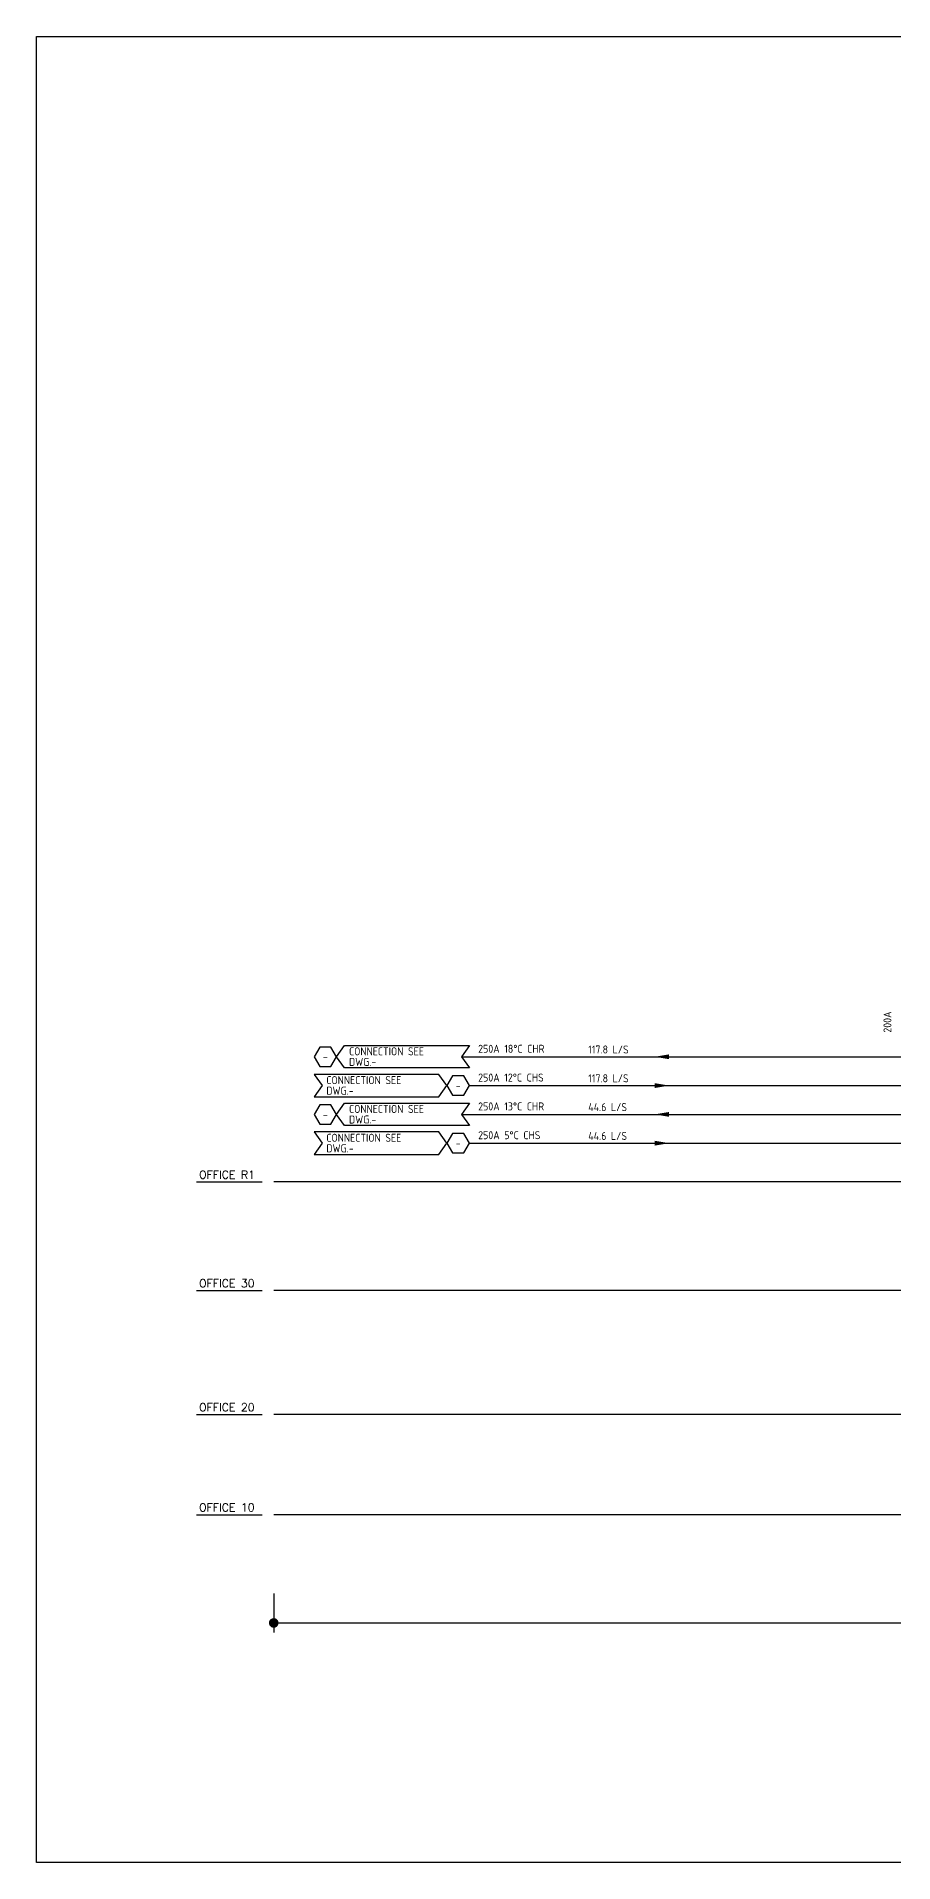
# Model space of a CAD drawing. Extents: x 41012 to 42076, y 83851 to 85507.
# Drawn here: x 41366 to 41633, y 83851 to 84421 of the extents above; entities that cross this region are included whole.
import ezdxf
from ezdxf.enums import TextEntityAlignment as Align

# ---------------------------------------------------------------- set-up
doc = ezdxf.new("R2010")
doc.units = 0
doc.header["$LTSCALE"] = 10
for name, color, linetype in [('A-DETL-01', 1, 'Continuous'), ('DETL-TXT', 4, 'Continuous'), ('M-CMDUCT-TEXT', 3, 'Continuous'), ('M-CR ZONE', 1, 'Continuous'), ('M-PIPE-CHWR13', 94, 'Continuous'), ('M-PIPE-CHWR20', 110, 'Continuous'), ('M-PIPE-CHWS12', 130, 'Continuous'), ('M-PIPE-CHWS5', 160, 'Continuous'), ('txt', 2, 'Continuous')]:
    doc.layers.add(name, color=color, linetype=linetype)
doc.styles.add('AA-TXT', font='isocp.shx', dxfattribs={"bigfont": 'chineset.shx'})
doc.styles.add('STDTEXT', font='simplex.shx', dxfattribs={"bigfont": 'china.shx'})
doc.dimstyles.new('10-dim', dxfattribs={"dimscale": 10, "dimtxt": 0.25, "dimasz": 0.1, "dimexe": 0.1, "dimexo": 0.1, "dimgap": 0.05, "dimtad": 1, "dimdec": 0, "dimlfac": 100, "dimdsep": 46, "dimtxsty": 'AA-TXT', "dimblk": 'DOT', "dimcen": 2, "dimclrd": 256, "dimclre": 256, "dimclrt": 256, "dimazin": 0, "dimtfac": 1, "dimtdec": 0, "dimtix": 1, "dimtmove": 2, "dimatfit": 3, "dimldrblk": 'CIR', "dimfxl": 1, "dimtvp": 1, "dimtolj": 1, "dimtzin": 0, "dimarcsym": 0})

# ---------------------------------------------------------------- blocks, each defined once
blk = doc.blocks.new('_DOT')
at = {"color": 0, "linetype": 'ByBlock'}
blk.add_line((-0.5, 0), (-1, 0), dxfattribs=at)
at = {"color": 0, "linetype": 'ByBlock', "const_width": 0.5}
blk.add_lwpolyline([(-0.25, 0, 1), (0.25, 0, 1)], format="xyb", close=True, dxfattribs=at)
blk = doc.blocks.new('*D5')
at = {"layer": 'DEFPOINTS', "color": 0, "transparency": 16777216}
for p in [(41439.66, 83937.7), (42018.1, 83937.7), (42018.1, 83925.52)]:
    blk.add_point(p, dxfattribs=at)
at = {"layer": 'txt', "lineweight": -2, "transparency": 16777216}
for p, q in [((41439.66, 83934.7), (41439.66, 83922.52)), ((42018.1, 83934.7), (42018.1, 83922.52)), ((41442.66, 83925.52), (42015.1, 83925.52))]:
    blk.add_line(p, q, dxfattribs=at)
at = {"layer": 'txt', "lineweight": -2, "transparency": 16777216, "xscale": 3, "yscale": 3, "zscale": 3, "rotation": 180}
blk.add_blockref('_DOT', (41439.66, 83925.52), dxfattribs=at)
at = {"layer": 'txt', "lineweight": -2, "transparency": 16777216, "xscale": 3, "yscale": 3, "zscale": 3}
blk.add_blockref('_DOT', (42018.1, 83925.52), dxfattribs=at)
at = {"layer": 'txt', "transparency": 16777216, "insert": (41728.88, 83929.9), "char_height": 7.5, "attachment_point": 5, "style": 'AA-TXT'}
blk.add_mtext('\\A1;{\\fArial|b0|i0|c0|p34;OFFICE}', dxfattribs=at)
blk = doc.blocks.new('CIR')
at = {"color": 0}
blk.add_line((1, 0), (-1, 0), dxfattribs=at)
at = {"color": 3}
blk.add_circle((0, 0), 0.5, dxfattribs=at)

msp = doc.modelspace()

# ---------------------------------------------------------------- linework, layer by layer
at = {"layer": 'A-DETL-01', "linetype": 'Continuous'}
for p, q in [((41415.56, 84063.304), (41436.035, 84063.304)), ((41415.56, 84029.394), (41436.035, 84029.394)), ((41415.56, 83990.653), (41436.035, 83990.653)), ((41415.56, 83959.342), (41436.035, 83959.342))]:
    msp.add_line(p, q, dxfattribs=at)
at = {"layer": 'DEFPOINTS', "color": 1}
msp.add_lwpolyline([(41365.567, 84421.142), (42076.347, 84421.142), (42076.347, 83850.682), (41365.567, 83850.682)], close=True, dxfattribs=at)
at = {"layer": 'DETL-TXT', "color": 4}
for points in [[(41452.285, 84102.398), (41454.035, 84099.367), (41457.535, 84099.367), (41459.285, 84102.398), (41457.535, 84105.429), (41454.035, 84105.429)], [(41459.285, 84102.398), (41461.785, 84105.898), (41500.785, 84105.898), (41498.285, 84102.398), (41500.785, 84098.898), (41461.785, 84098.898)], [(41493.785, 84093.398), (41491.285, 84096.898), (41452.285, 84096.898), (41454.785, 84093.398), (41452.285, 84089.898), (41491.285, 84089.898)], [(41493.785, 84093.398), (41495.535, 84090.367), (41499.035, 84090.367), (41500.785, 84093.398), (41499.035, 84096.429), (41495.535, 84096.429)], [(41452.285, 84084.398), (41454.035, 84081.367), (41457.535, 84081.367), (41459.285, 84084.398), (41457.535, 84087.429), (41454.035, 84087.429)], [(41459.285, 84084.398), (41461.785, 84087.898), (41500.785, 84087.898), (41498.285, 84084.398), (41500.785, 84080.898), (41461.785, 84080.898)], [(41493.785, 84075.398), (41491.285, 84078.898), (41452.285, 84078.898), (41454.785, 84075.398), (41452.285, 84071.898), (41491.285, 84071.898)], [(41493.785, 84075.398), (41495.535, 84072.367), (41499.035, 84072.367), (41500.785, 84075.398), (41499.035, 84078.429), (41495.535, 84078.429)]]:
    msp.add_lwpolyline(points, close=True, dxfattribs=at)
at = {"layer": 'M-CR ZONE'}
for p, q in [((42018.102, 84063.304), (41439.662, 84063.304)), ((42018.102, 84029.394), (41439.662, 84029.394)), ((42018.102, 83990.653), (41439.662, 83990.653)), ((42018.102, 83959.342), (41439.662, 83959.342))]:
    msp.add_line(p, q, dxfattribs=at)
at = {"layer": 'M-PIPE-CHWR13'}
msp.add_line((41498.285, 84084.398), (41678.716, 84084.398), dxfattribs=at)
msp.add_solid([(41563.165, 84085.148), (41558.665, 84084.398), (41563.165, 84083.648)], dxfattribs=at)
at = {"layer": 'M-PIPE-CHWR20'}
msp.add_line((41498.285, 84102.398), (41678.716, 84102.398), dxfattribs=at)
msp.add_solid([(41563.165, 84103.148), (41558.665, 84102.398), (41563.165, 84101.648)], dxfattribs=at)
at = {"layer": 'M-PIPE-CHWS12'}
msp.add_line((41500.785, 84093.398), (41678.716, 84093.398), dxfattribs=at)
msp.add_solid([(41558.665, 84094.148), (41563.165, 84093.398), (41558.665, 84092.648)], dxfattribs=at)
at = {"layer": 'M-PIPE-CHWS5'}
msp.add_line((41500.785, 84075.398), (41678.716, 84075.398), dxfattribs=at)
msp.add_solid([(41558.665, 84076.148), (41563.165, 84075.398), (41558.665, 84074.648)], dxfattribs=at)

# ---------------------------------------------------------------- texts
at = {"layer": 'DETL-TXT', "style": 'AA-TXT'}
msp.add_text('200A', height=2.5, rotation=90, dxfattribs=at).set_placement((41632.633, 84109.927))
at = {"layer": 'DETL-TXT', "color": 4, "style": 'AA-TXT'}
for s, p in [('CONNECTION SEE', (41463.181, 84102.845)), ('DWG.-', (41463.181, 84099.545)), ('CONNECTION SEE', (41456.104, 84093.845)), ('DWG.-', (41456.104, 84090.545)), ('CONNECTION SEE', (41463.181, 84084.845)), ('DWG.-', (41463.181, 84081.545)), ('CONNECTION SEE', (41456.104, 84075.845)), ('DWG.-', (41456.104, 84072.545))]:
    msp.add_text(s, height=2.5, dxfattribs=at).set_placement(p)
at = {"layer": 'DETL-TXT', "style": 'AA-TXT'}
for s, p in [('250A 18%%DC CHR', (41503.526, 84103.648)), ('117.8 L/S', (41537.918, 84103.422)), ('250A 12%%DC CHS', (41503.526, 84094.648)), ('117.8 L/S', (41537.918, 84094.422)), ('250A 13%%DC CHR', (41503.526, 84085.648)), ('44.6 L/S', (41537.918, 84085.422)), ('250A 5%%DC CHS', (41503.526, 84076.648)), ('44.6 L/S', (41537.918, 84076.422))]:
    msp.add_text(s, height=2.5, dxfattribs=at).set_placement(p)
at = {"layer": 'DETL-TXT', "color": 4, "style": 'AA-TXT'}
for p in [(41455.785, 84102.398), (41497.285, 84093.398), (41455.785, 84084.398), (41497.285, 84075.398)]:
    msp.add_text('-', height=2.5, dxfattribs=at).set_placement(p, align=Align.MIDDLE)
at = {"layer": 'M-CMDUCT-TEXT', "style": 'STDTEXT'}
for s, p in [('OFFICE R1', (41416.345, 84065.554)), ('OFFICE 30', (41416.345, 84031.644)), ('OFFICE 20', (41416.345, 83992.903)), ('OFFICE 10', (41416.345, 83961.592))]:
    msp.add_text(s, height=2.5, dxfattribs=at).set_placement(p, align=Align.MIDDLE_LEFT)

# ---------------------------------------------------------------- dimensions: what is measured, and where the dimension line sits
at = {"layer": 'txt'}
dim = msp.add_linear_dim(base=(42018.102, 83925.523), p1=(41439.662, 83937.699), p2=(42018.102, 83937.699), text='{\\fArial|b0|i0|c0|p34;OFFICE}', dimstyle='10-dim', override={"dimtxt": 0.75, "dimasz": 0.3, "dimexe": 0.3, "dimexo": 0.3}, dxfattribs=at)
dim.commit()
dim.dimension.update_dxf_attribs({"geometry": '*D5', "text_midpoint": (41728.882, 83929.903)})

doc.saveas('drawing.dxf')
